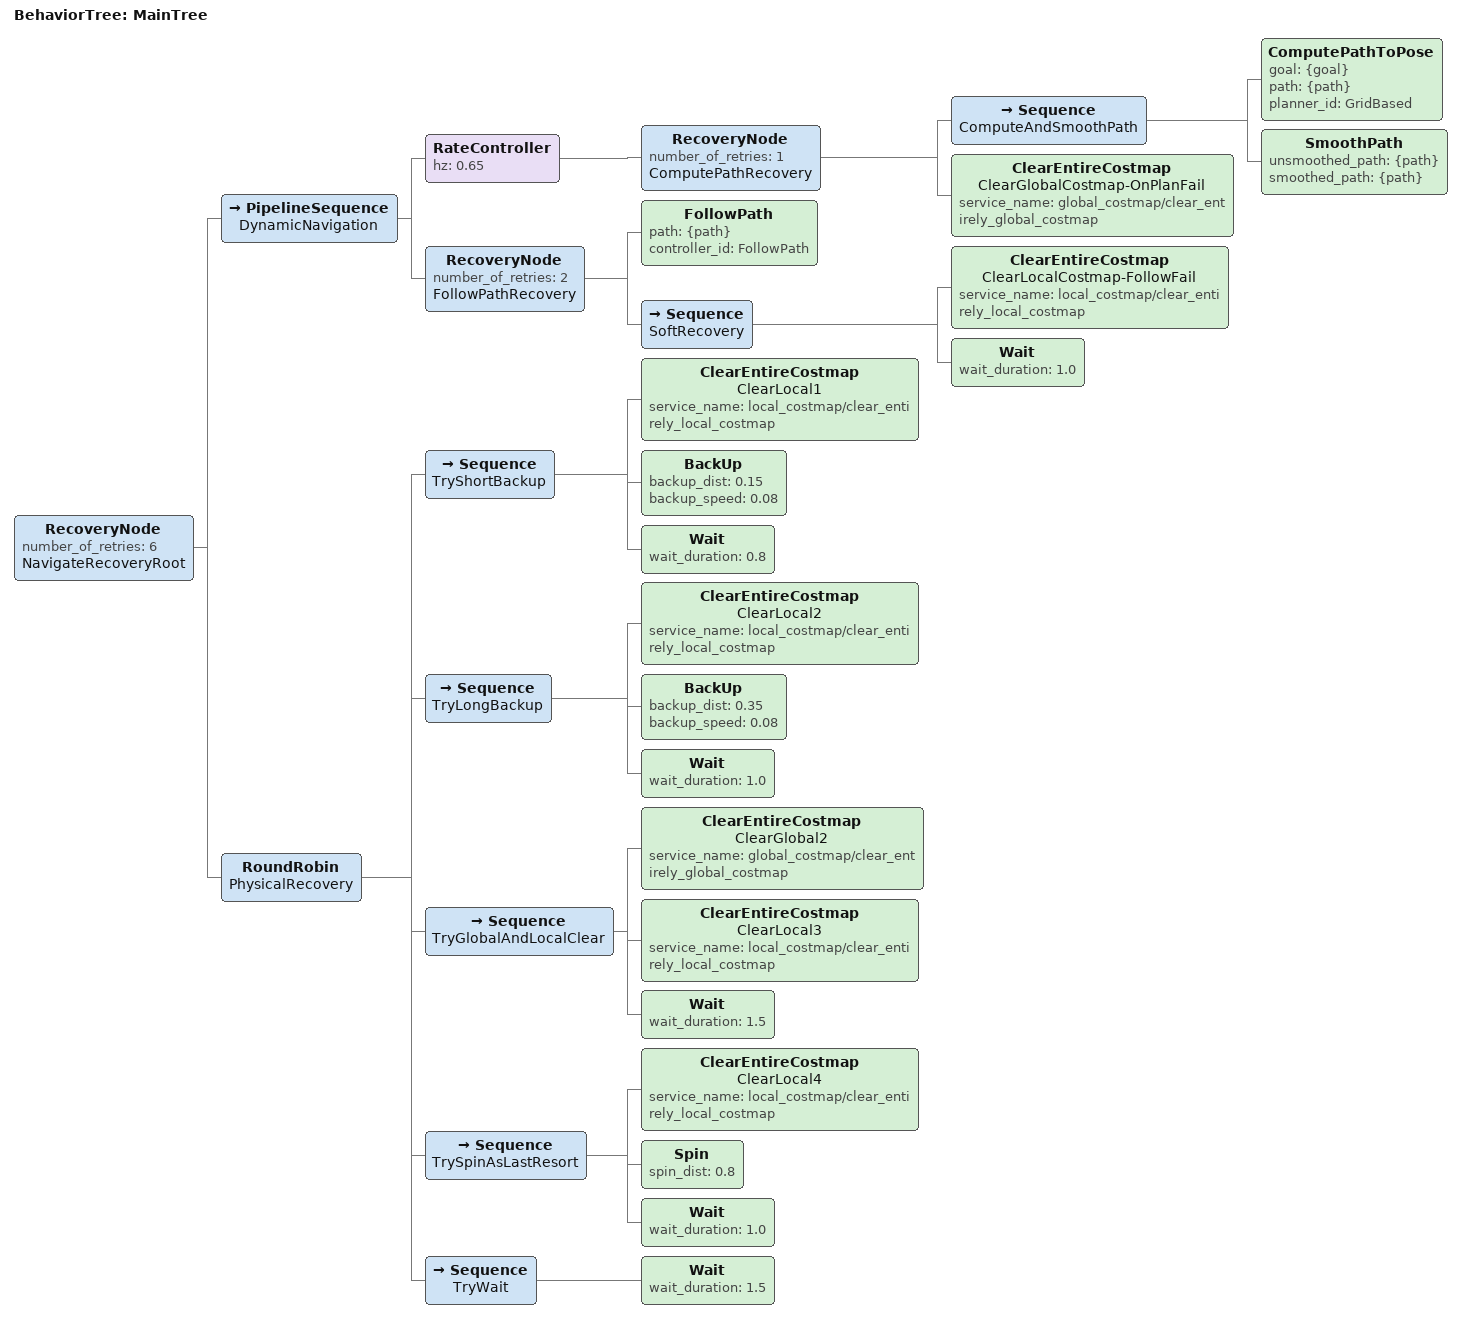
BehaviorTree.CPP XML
<?xml version="1.0"?>
<root BTCPP_format="4">
  <BehaviorTree ID="MainTree">

    <RecoveryNode number_of_retries="6" name="NavigateRecoveryRoot">

      <PipelineSequence name="DynamicNavigation">

        <RateController hz="0.65">
          <RecoveryNode number_of_retries="1" name="ComputePathRecovery">
            <Sequence name="ComputeAndSmoothPath">
              <ComputePathToPose goal="{goal}" path="{path}" planner_id="GridBased"/>
              <SmoothPath unsmoothed_path="{path}" smoothed_path="{path}"/>
            </Sequence>
            <ClearEntireCostmap name="ClearGlobalCostmap-OnPlanFail"
                                service_name="global_costmap/clear_entirely_global_costmap"/>
          </RecoveryNode>
        </RateController>

        <RecoveryNode number_of_retries="2" name="FollowPathRecovery">
          <FollowPath path="{path}" controller_id="FollowPath"/>

          <Sequence name="SoftRecovery">
            <ClearEntireCostmap name="ClearLocalCostmap-FollowFail"
                                service_name="local_costmap/clear_entirely_local_costmap"/>
            <Wait wait_duration="1.0"/>
          </Sequence>
        </RecoveryNode>

      </PipelineSequence>

      <RoundRobin name="PhysicalRecovery">

        <Sequence name="TryShortBackup">
          <ClearEntireCostmap name="ClearLocal1" service_name="local_costmap/clear_entirely_local_costmap"/>
          <BackUp backup_dist="0.15" backup_speed="0.08"/>
          <Wait wait_duration="0.8"/>
        </Sequence>

        <Sequence name="TryLongBackup">
          <ClearEntireCostmap name="ClearLocal2" service_name="local_costmap/clear_entirely_local_costmap"/>
          <BackUp backup_dist="0.35" backup_speed="0.08"/>
          <Wait wait_duration="1.0"/>
        </Sequence>

        <Sequence name="TryGlobalAndLocalClear">
          <ClearEntireCostmap name="ClearGlobal2" service_name="global_costmap/clear_entirely_global_costmap"/>
          <ClearEntireCostmap name="ClearLocal3" service_name="local_costmap/clear_entirely_local_costmap"/>
          <Wait wait_duration="1.5"/>
        </Sequence>

        <Sequence name="TrySpinAsLastResort">
          <ClearEntireCostmap name="ClearLocal4" service_name="local_costmap/clear_entirely_local_costmap"/>
          <Spin spin_dist="0.8"/>
          <Wait wait_duration="1.0"/>
        </Sequence>

        <Sequence name="TryWait">
          <Wait wait_duration="1.5"/>
        </Sequence>

      </RoundRobin>

    </RecoveryNode>

  </BehaviorTree>
</root>
